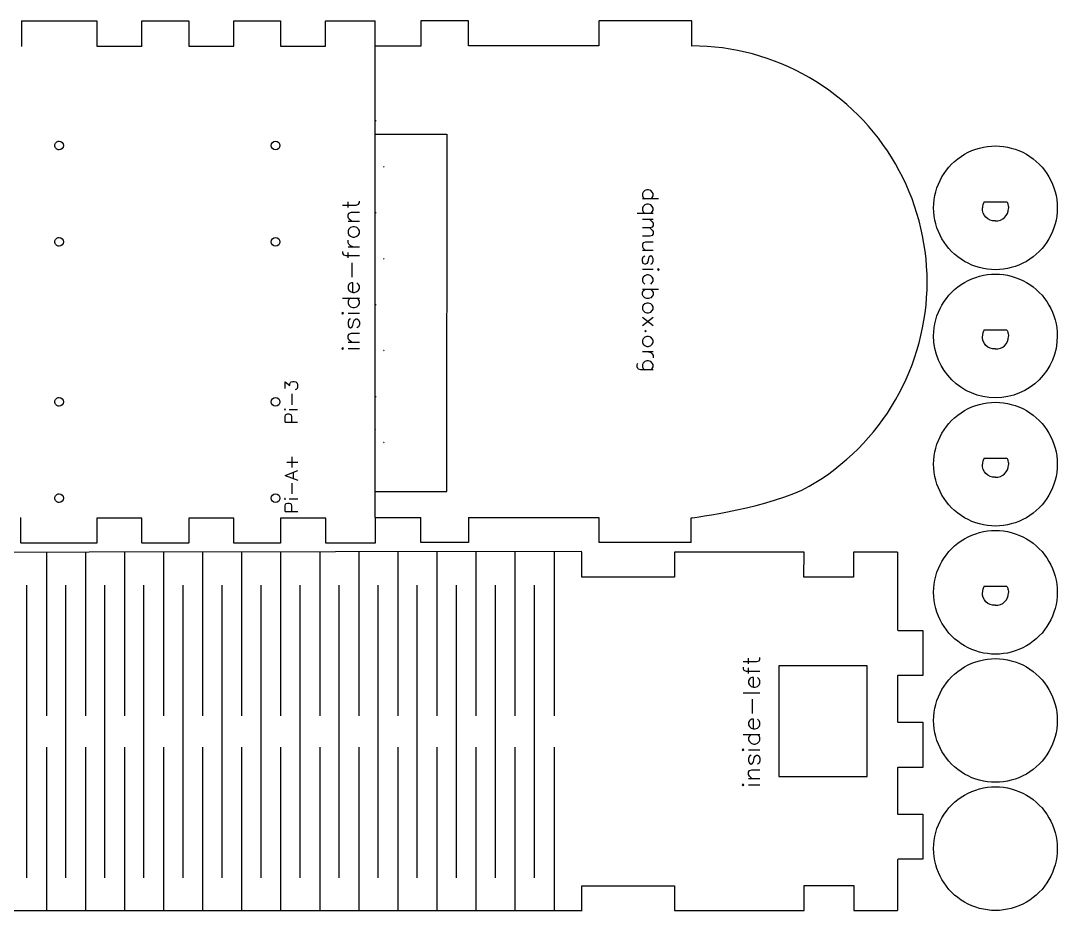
# Model space of a CAD drawing. Extents: x 5 to 365, y 4 to 206.
# Drawn here: x 130.4 to 365, y 4.4 to 206.3 of the extents above; entities that cross this region are included whole.
import ezdxf

# ---------------------------------------------------------------- set-up
doc = ezdxf.new("R2010")
doc.units = 0
doc.layers.add('Your_Design', color=7, linetype='CONTINUOUS')

msp = doc.modelspace()

# ---------------------------------------------------------------- linework, layer by layer
at = {"layer": 'Your_Design', "color": 5}
for points in [[(130.492994, 206.302014), (130.492641, 200.50119), (130.492641, 200.50119)], [(130.492994, 206.302014), (147.593745, 206.302014), (147.593745, 200.587903), (147.596567, 200.602473)], [(157.789058, 200.613998), (157.794985, 206.302014), (157.794995, 206.302014), (168.289065, 206.302014)], [(168.390665, 206.200015), (168.390665, 200.602014), (168.390665, 200.602014), (178.585943, 200.602014), (178.585943, 200.602014), (178.585943, 206.200015)], [(178.687543, 206.302014), (189.08595, 206.302014)], [(189.18755, 206.200015), (189.187903, 200.602014), (189.187903, 200.602014)], [(189.187903, 200.601838), (199.382994, 200.602014), (199.382994, 200.602014), (199.382863, 206.200234)], [(199.484357, 206.302014), (210.586168, 206.302014)], [(210.591001, 113.704261), (210.591001, 206.300384), (210.585992, 206.302148)], [(231.703993, 200.630966), (231.704152, 206.302014), (220.902131, 206.302014), (220.902131, 200.621484), (220.901994, 200.60201)], [(261.238714, 206.228023), (261.238014, 200.631024), (261.238014, 200.631024), (231.704014, 200.631024)], [(282.140413, 206.330023), (261.339614, 206.330023)], [(282.242713, 200.637814), (282.241913, 206.228023)], [(147.587942, 200.601989), (157.786268, 200.602331)], [(220.902015, 200.602024), (210.586015, 200.602024)], [(282.231713, 200.630734), (282.241713, 200.628734)], [(210.751162, 180.630953), (226.751152, 180.630953)], [(226.846114, 180.630954), (226.764114, 99.833956), (226.846114, 99.833956)], [(348.406767, 165.373257), (353.467797, 165.373546)], [(348.407394, 136.372723), (353.468425, 136.373012)], [(210.591993, 93.914969), (210.591989, 113.704264), (210.67401, 113.934998)], [(348.407342, 107.372767), (353.468372, 107.373056)], [(210.669142, 99.833949), (226.669166, 99.833949)], [(130.396005, 88.216017), (130.396005, 93.914965)], [(210.592015, 93.964026), (220.902015, 93.964026)], [(210.592024, 93.914965), (210.592024, 88.216017)], [(220.901994, 88.264016), (220.901994, 93.944433), (220.901994, 93.935014)], [(231.704152, 93.93495), (231.704152, 88.264016), (220.902131, 88.264016)], [(231.704152, 93.93495), (261.238993, 93.935017)], [(261.239014, 93.934956), (261.239114, 88.236026)], [(157.794914, 88.216017), (157.794995, 93.813016), (157.794995, 93.813016), (147.599993, 93.813016), (147.59964, 93.813016)], [(147.599993, 93.813016), (147.59964, 88.216017)], [(178.591799, 88.216017), (178.591993, 93.813016), (178.591993, 93.813016), (168.396994, 93.813016), (168.396641, 93.813016)], [(168.396994, 93.813016), (168.396994, 88.215798)], [(199.388719, 88.216017), (199.388991, 93.813016), (199.388991, 93.813016), (189.192994, 93.813016), (189.192994, 93.813016), (189.193346, 88.216017)], [(282.139913, 88.236026), (282.139913, 93.834266), (282.139913, 93.834266)], [(147.498107, 88.114018), (133.697299, 88.114018), (130.498028, 88.114018)], [(168.294921, 88.114018), (157.896514, 88.114018)], [(189.091806, 88.114018), (178.693399, 88.114018)], [(210.490001, 88.114018), (199.490214, 88.114018)], [(282.140311, 88.236026), (261.339451, 88.236026), (261.238711, 88.236026)], [(257.340612, 86.225017), (90.000614, 85.979018)], [(136.152943, 86.102017), (136.152943, 49.016105)], [(144.992813, 86.102017), (144.992813, 49.016105)], [(153.832648, 86.102017), (153.832648, 49.016105)], [(162.672483, 86.102017), (162.672483, 49.016105)], [(171.512318, 86.102017), (171.512318, 49.016105)], [(180.352153, 86.102017), (180.352153, 49.016105)], [(189.192023, 86.102017), (189.192023, 49.016105)], [(198.031858, 86.102017), (198.031858, 49.016105)], [(206.871693, 86.102017), (206.871693, 49.016105)], [(215.711528, 86.102017), (215.711528, 49.016105)], [(224.551399, 86.102017), (224.551399, 49.016105)], [(233.391223, 86.102017), (233.391223, 49.016105)], [(242.231072, 86.102017), (242.231072, 49.016105)], [(251.070914, 86.102017), (251.070914, 49.016105)], [(257.340619, 86.106021), (257.340629, 86.102141)], [(278.344115, 86.106021), (278.344115, 80.404779), (278.344115, 80.404991), (257.351812, 80.404991)], [(307.669882, 86.106021), (278.344115, 86.10588)], [(318.851121, 86.106023), (318.850768, 80.40263), (318.850768, 80.40263), (318.850701, 80.40263), (307.66095, 80.40263), (307.669875, 86.106023)], [(328.845605, 86.106021), (318.851118, 86.106021)], [(328.845608, 86.106032), (328.845753, 68.489844)], [(131.731085, 12.426315), (131.731085, 78.586386)], [(140.57092, 12.426315), (140.57092, 78.586386)], [(149.410755, 12.426315), (149.410755, 78.586386)], [(158.25059, 12.426315), (158.25059, 78.586386)], [(167.094341, 12.426315), (167.094341, 78.586386)], [(175.934211, 12.426315), (175.934211, 78.586386)], [(184.774046, 12.426315), (184.774046, 78.586386)], [(193.613881, 12.426315), (193.613881, 78.586386)], [(202.453716, 12.426315), (202.453716, 78.586386)], [(211.293587, 12.426315), (211.293587, 78.586386)], [(220.133422, 12.426315), (220.133422, 78.586386)], [(228.973257, 12.426315), (228.973257, 78.586386)], [(237.813102, 12.426315), (237.813102, 78.586386)], [(246.652944, 12.426315), (246.652944, 78.586386)], [(348.407099, 78.372811), (353.46811, 78.3731)], [(328.947311, 68.38835), (334.045609, 68.388029), (334.54461, 68.388029)], [(334.545608, 68.388029), (334.545608, 58.19303), (334.545608, 58.19303), (328.947311, 58.193037)], [(328.845753, 58.091437), (328.845753, 47.69303)], [(328.947311, 47.59143), (334.044607, 47.591077), (334.54461, 47.591031), (334.54461, 37.396032), (334.54461, 37.396032), (328.947311, 37.396152)], [(136.152943, 41.996603), (136.152943, 5.005035)], [(144.992813, 41.996603), (144.992813, 5.005035)], [(153.832648, 41.996603), (153.832648, 5.005035)], [(162.672483, 41.996603), (162.672483, 5.005035)], [(171.512318, 41.996603), (171.512318, 5.005035)], [(180.352153, 41.996603), (180.352153, 5.005035)], [(189.192023, 41.996603), (189.192023, 5.005035)], [(198.031858, 41.996603), (198.031858, 5.005035)], [(206.871693, 41.996603), (206.871693, 5.005035)], [(215.711528, 41.996603), (215.711528, 5.005035)], [(224.551399, 41.996603), (224.551399, 5.005035)], [(233.391223, 41.996603), (233.391223, 5.005035)], [(242.231072, 41.996603), (242.231072, 5.005035)], [(251.070914, 41.996603), (251.070914, 5.005035)], [(328.845753, 37.294552), (328.845753, 26.896145)], [(328.947311, 26.794545), (334.54461, 26.794897), (334.54461, 26.794897), (334.54461, 16.599031), (334.54461, 16.599031), (328.947311, 16.599228)], [(328.845753, 16.497734), (328.840603, 5.005031)], [(257.340118, 10.602419), (278.344115, 10.602419), (278.344115, 5.005017), (278.344115, 5.005017), (307.703686, 5.005017), (307.703675, 10.664106), (307.703675, 10.664106), (318.914607, 10.664017), (318.914607, 10.664017), (318.914254, 5.005017), (318.914265, 5.005017)], [(257.340118, 5.005017), (257.340118, 10.602218)], [(90.000614, 5.005035), (173.723282, 5.005035)], [(173.723282, 5.005035), (257.445912, 5.005035)], [(318.914607, 5.005017), (328.840606, 5.005017)]]:
    msp.add_lwpolyline(points, dxfattribs=at)
for points in [[(139.048056, 177.117879)], [(188.048043, 177.117879)], [(364.994997, 164.000049)], [(139.048056, 155.317892)], [(188.048043, 155.317892)], [(364.995007, 135.000047)], [(139.048056, 119.117883)], [(188.048043, 119.117883)], [(364.99499, 106.000053)], [(139.048056, 97.317899)], [(188.048043, 97.317899)], [(282.140413, 93.833856)], [(312.750366, 92.866792)], [(210.490001, 88.614186)], [(257.340118, 85.603807)], [(278.344115, 85.502806)], [(364.99499, 77.000051)], [(301.941322, 60.336557), (301.941322, 35.347028), (321.930899, 35.347028), (321.930899, 60.337016)], [(364.99502, 48.000049)], [(364.99502, 19.000011)], [(173.723282, 5.402862)], [(257.340118, 5.403219)], [(328.947311, 5.395927)]]:
    msp.add_lwpolyline(points, close=True, dxfattribs=at)
at = {"layer": 'Your_Design', "color": 1}
for points in [[(272.972136, 166.014788), (273.316098, 166.35875), (273.48808, 166.702713), (273.48808, 167.218657), (273.316098, 167.562619), (272.972136, 167.906582), (272.456192, 168.078563), (272.112229, 168.078563), (271.596285, 167.906582), (271.252323, 167.562619), (271.080341, 167.218657), (271.080341, 166.702713), (271.252323, 166.35875), (271.596285, 166.014788)], [(203.21014, 164.625799), (206.293586, 164.625799), (206.837724, 164.807178), (207.019103, 165.169936), (207.019103, 165.532697)], [(204.479795, 164.081661), (204.479795, 165.351315)], [(274.691949, 166.014788), (271.080341, 166.014788)], [(272.972136, 162.747143), (273.316098, 163.091105), (273.48808, 163.435068), (273.48808, 163.951012), (273.316098, 164.294975), (272.972136, 164.638937), (272.456192, 164.810919), (272.112229, 164.810919), (271.596285, 164.638937), (271.252323, 164.294975), (271.080341, 163.951012), (271.080341, 163.435068), (271.252323, 163.091105), (271.596285, 162.747143)], [(205.205311, 160.998207), (204.661174, 161.542347), (204.479795, 161.905105), (204.479795, 162.449243), (204.661174, 162.812004), (205.205311, 162.993383), (207.019103, 162.993383)], [(273.48808, 162.747143), (269.876472, 162.747143)], [(204.479795, 160.998207), (207.019103, 160.998207)], [(273.48808, 161.371292), (271.080341, 161.371292)], [(272.800154, 161.371292), (273.316098, 160.855348), (273.48808, 160.511386), (273.48808, 159.995442), (273.316098, 159.651479), (272.800154, 159.479498), (271.080341, 159.479498)], [(272.800154, 159.479498), (273.316098, 158.963554), (273.48808, 158.619591), (273.48808, 158.103648), (273.316098, 157.759685), (272.800154, 157.587704), (271.080341, 157.587704)], [(205.56807, 155.194064), (205.023932, 155.375444), (204.661174, 155.738202), (204.479795, 156.10096), (204.479795, 156.645101)], [(204.479795, 155.194064), (207.019103, 155.194064)], [(273.48808, 156.211853), (271.768266, 156.211853), (271.252323, 156.039872), (271.080341, 155.695909), (271.080341, 155.179965), (271.252323, 154.836003), (271.768266, 154.320059)], [(203.21014, 154.105789), (203.21014, 153.743028), (203.391519, 153.38027), (203.935657, 153.198891), (207.019103, 153.198891)], [(204.479795, 152.654753), (204.479795, 153.924407)], [(273.48808, 154.320059), (271.080341, 154.320059)], [(272.972136, 151.224395), (273.316098, 151.396377), (273.48808, 151.91232), (273.48808, 152.428264), (273.316098, 152.944208), (272.972136, 153.11619), (272.628173, 152.944208), (272.456192, 152.600246), (272.28421, 151.740339), (272.112229, 151.396377), (271.768266, 151.224395), (271.596285, 151.224395), (271.252323, 151.396377), (271.080341, 151.91232), (271.080341, 152.428264), (271.252323, 152.944208), (271.596285, 153.11619)], [(205.38669, 148.301645), (205.38669, 151.566475)], [(273.48808, 150.020526), (271.080341, 150.020526)], [(272.972136, 146.752881), (273.316098, 147.096844), (273.48808, 147.440806), (273.48808, 147.95675), (273.316098, 148.300713), (272.972136, 148.644676), (272.456192, 148.816657), (272.112229, 148.816657), (271.596285, 148.644676), (271.252323, 148.300713), (271.080341, 147.95675), (271.080341, 147.440806), (271.252323, 147.096844), (271.596285, 146.752881)], [(205.56807, 144.855432), (205.56807, 147.031988), (205.205311, 147.031988), (204.842553, 146.850608), (204.661174, 146.669226), (204.479795, 146.306468), (204.479795, 145.76233), (204.661174, 145.399572), (205.023932, 145.036811), (205.56807, 144.855432), (205.930828, 144.855432), (206.474965, 145.036811), (206.837724, 145.399572), (207.019103, 145.76233), (207.019103, 146.306468), (206.837724, 146.669226), (206.474965, 147.031988)], [(274.691949, 145.549012), (271.080341, 145.549012)], [(272.972136, 145.549012), (273.316098, 145.205049), (273.48808, 144.861087), (273.48808, 144.345143), (273.316098, 144.00118), (272.972136, 143.657218), (272.456192, 143.485236), (272.112229, 143.485236), (271.596285, 143.657218), (271.252323, 144.00118), (271.080341, 144.345143), (271.080341, 144.861087), (271.252323, 145.205049), (271.596285, 145.549012)], [(203.21014, 143.585778), (207.019103, 143.585778)], [(205.023932, 143.585778), (204.661174, 143.223016), (204.479795, 142.860258), (204.479795, 142.31612), (204.661174, 141.953362), (205.023932, 141.590601), (205.56807, 141.409222), (205.930828, 141.409222), (206.474965, 141.590601), (206.837724, 141.953362), (207.019103, 142.31612), (207.019103, 142.860258), (206.837724, 143.223016), (206.474965, 143.585778)], [(204.479795, 140.139565), (207.019103, 140.139565)], [(205.023932, 138.869911), (204.661174, 138.688531), (204.479795, 138.144391), (204.479795, 137.600253), (204.661174, 137.056116), (205.023932, 136.874734), (205.38669, 137.056116), (205.56807, 137.418874), (205.749449, 138.32577), (205.930828, 138.688531), (206.293586, 138.869911), (206.474965, 138.869911), (206.837724, 138.688531), (207.019103, 138.144391), (207.019103, 137.600253), (206.837724, 137.056116), (206.474965, 136.874734)], [(273.48808, 139.185704), (271.080341, 137.293909)], [(273.48808, 137.293909), (271.080341, 139.185704)], [(205.205311, 133.609903), (204.661174, 134.154043), (204.479795, 134.516802), (204.479795, 135.060939), (204.661174, 135.423701), (205.205311, 135.60508), (207.019103, 135.60508)], [(204.479795, 133.609903), (207.019103, 133.609903)], [(204.479795, 132.158867), (207.019103, 132.158867)], [(273.48808, 131.446545), (271.080341, 131.446545)], [(272.456192, 131.446545), (272.972136, 131.274563), (273.316098, 130.930601), (273.48808, 130.586638), (273.48808, 130.070694)], [(272.972136, 127.318993), (273.316098, 127.662956), (273.48808, 128.006919), (273.48808, 128.522863), (273.316098, 128.866825), (272.972136, 129.210788), (272.456192, 129.382769), (272.112229, 129.382769), (271.596285, 129.210788), (271.252323, 128.866825), (271.080341, 128.522863), (271.080341, 128.006919), (271.252323, 127.662956), (271.596285, 127.318993)], [(273.48808, 127.318993), (270.736379, 127.318993), (270.220435, 127.490975), (270.048453, 127.662956), (269.876472, 128.006919), (269.876472, 128.522863), (270.048453, 128.866825)], [(190.190967, 123.100558), (190.190967, 124.594212), (191.277487, 123.779493), (191.277487, 124.186853), (191.413272, 124.458428), (191.549091, 124.594212), (191.956549, 124.73), (192.228188, 124.73), (192.635611, 124.594212), (192.90725, 124.32264), (193.04307, 123.915281), (193.04307, 123.507921), (192.90725, 123.100558), (192.771431, 122.964774), (192.499792, 122.828986)], [(191.82073, 119.434322), (191.82073, 121.878479)], [(190.190967, 115.496507), (190.190967, 116.718586), (190.326751, 117.125949), (190.462571, 117.261733), (190.73421, 117.397521), (191.141668, 117.397521), (191.413272, 117.261733), (191.549091, 117.125949), (191.68491, 116.718586), (191.68491, 115.496507)], [(191.141668, 118.348028), (193.04307, 118.348028)], [(190.190967, 115.496507), (193.04307, 115.496507)], [(190.598955, 106.453299), (193.046245, 106.453299)], [(191.8226, 105.229594), (191.8226, 107.677004)], [(190.191073, 103.462022), (193.046245, 104.54976)], [(190.191073, 103.462022), (193.046245, 102.374285)], [(192.094521, 102.782188), (192.094521, 104.141857)], [(191.8226, 99.247041), (191.8226, 101.694451)], [(190.191073, 95.303994), (190.191073, 96.527699), (190.327034, 96.935598), (190.462994, 97.071566), (190.734915, 97.207534), (191.142797, 97.207534), (191.414718, 97.071566), (191.550679, 96.935598), (191.686639, 96.527699), (191.686639, 95.303994)], [(191.142797, 98.159303), (193.046245, 98.159303)], [(190.191073, 95.303994), (193.046245, 95.303994)], [(293.858277, 61.34778), (296.941723, 61.34778), (297.48586, 61.529159), (297.667239, 61.891918), (297.667239, 62.254676)], [(295.127931, 60.803643), (295.127931, 62.073297)], [(293.858277, 60.078126), (293.858277, 59.715367), (294.039656, 59.352609), (294.583793, 59.17123), (297.667239, 59.17123)], [(295.127931, 58.627092), (295.127931, 59.896747)], [(296.216206, 55.543646), (296.216206, 57.720197), (295.853448, 57.720197), (295.490689, 57.538817), (295.30931, 57.357438), (295.127931, 56.99468), (295.127931, 56.450542), (295.30931, 56.087784), (295.672069, 55.725026), (296.216206, 55.543646), (296.578964, 55.543646), (297.123102, 55.725026), (297.48586, 56.087784), (297.667239, 56.450542), (297.667239, 56.99468), (297.48586, 57.357438), (297.123102, 57.720197)], [(293.858277, 54.273992), (297.667239, 54.273992)], [(296.034827, 49.558134), (296.034827, 52.822959)], [(296.216206, 46.111929), (296.216206, 48.28848), (295.853448, 48.28848), (295.490689, 48.1071), (295.30931, 47.925721), (295.127931, 47.562963), (295.127931, 47.018825), (295.30931, 46.656067), (295.672069, 46.293309), (296.216206, 46.111929), (296.578964, 46.111929), (297.123102, 46.293309), (297.48586, 46.656067), (297.667239, 47.018825), (297.667239, 47.562963), (297.48586, 47.925721), (297.123102, 48.28848)], [(293.858277, 44.842275), (297.667239, 44.842275)], [(295.672069, 44.842275), (295.30931, 44.479517), (295.127931, 44.116759), (295.127931, 43.572621), (295.30931, 43.209863), (295.672069, 42.847104), (296.216206, 42.665725), (296.578964, 42.665725), (297.123102, 42.847104), (297.48586, 43.209863), (297.667239, 43.572621), (297.667239, 44.116759), (297.48586, 44.479517), (297.123102, 44.842275)], [(295.127931, 41.396071), (297.667239, 41.396071)], [(295.672069, 40.126417), (295.30931, 39.945038), (295.127931, 39.4009), (295.127931, 38.856762), (295.30931, 38.312625), (295.672069, 38.131246), (296.034827, 38.312625), (296.216206, 38.675383), (296.397585, 39.582279), (296.578964, 39.945038), (296.941723, 40.126417), (297.123102, 40.126417), (297.48586, 39.945038), (297.667239, 39.4009), (297.667239, 38.856762), (297.48586, 38.312625), (297.123102, 38.131246)], [(295.853448, 34.866421), (295.30931, 35.410558), (295.127931, 35.773317), (295.127931, 36.317454), (295.30931, 36.680212), (295.853448, 36.861592), (297.667239, 36.861592)], [(295.127931, 34.866421), (297.667239, 34.866421)], [(295.127931, 33.415387), (297.667239, 33.415387)]]:
    msp.add_lwpolyline(points, dxfattribs=at)
for points in [[(204.479795, 158.277516), (204.661174, 157.914758), (205.023932, 157.551997), (205.56807, 157.370617), (205.930828, 157.370617), (206.474965, 157.551997), (206.837724, 157.914758), (207.019103, 158.277516), (207.019103, 158.821654), (206.837724, 159.184412), (206.474965, 159.547173), (205.930828, 159.728552), (205.56807, 159.728552), (205.023932, 159.547173), (204.661174, 159.184412), (204.479795, 158.821654)], [(274.691949, 150.192507), (274.519967, 150.020526), (274.691949, 149.848545), (274.86393, 150.020526)], [(273.48808, 141.593442), (273.316098, 141.937405), (272.972136, 142.281367), (272.456192, 142.453348), (272.112229, 142.453348), (271.596285, 142.281367), (271.252323, 141.937405), (271.080341, 141.593442), (271.080341, 141.077498), (271.252323, 140.733535), (271.596285, 140.389573), (272.112229, 140.217591), (272.456192, 140.217591), (272.972136, 140.389573), (273.316098, 140.733535), (273.48808, 141.077498)], [(203.21014, 139.958186), (203.391519, 140.139565), (203.21014, 140.320944), (203.028761, 140.139565)], [(271.940248, 136.09004), (271.768266, 136.262021), (271.596285, 136.09004), (271.768266, 135.918059)], [(273.48808, 134.026264), (273.316098, 134.370227), (272.972136, 134.71419), (272.456192, 134.886171), (272.112229, 134.886171), (271.596285, 134.71419), (271.252323, 134.370227), (271.080341, 134.026264), (271.080341, 133.51032), (271.252323, 133.166358), (271.596285, 132.822395), (272.112229, 132.650414), (272.456192, 132.650414), (272.972136, 132.822395), (273.316098, 133.166358), (273.48808, 133.51032)], [(203.21014, 131.977488), (203.391519, 132.158867), (203.21014, 132.340246), (203.028761, 132.158867)], [(190.190967, 118.21224), (190.326751, 118.348028), (190.190967, 118.483815), (190.055148, 118.348028)], [(190.191073, 98.023336), (190.327034, 98.159303), (190.191073, 98.295271), (190.055112, 98.159303)], [(293.858277, 41.214692), (294.039656, 41.396071), (293.858277, 41.57745), (293.676898, 41.396071)], [(293.858277, 33.234008), (294.039656, 33.415387), (293.858277, 33.596766), (293.676898, 33.415387)]]:
    msp.add_lwpolyline(points, close=True, dxfattribs=at)
at = {"layer": 'Your_Design', "color": 5}
for points in [[(168.289065, 206.302014), (168.344063, 206.302014), (168.390665, 206.259014), (168.390665, 206.200456)], [(178.585943, 206.200015), (178.585943, 206.254713), (178.628947, 206.302014), (178.687543, 206.302014)], [(189.08595, 206.302014), (189.140948, 206.302014), (189.18755, 206.259014), (189.18755, 206.200456)], [(199.382863, 206.200234), (199.382863, 206.254932), (199.425867, 206.301792), (199.484357, 206.301792)], [(261.339614, 206.330023), (261.284614, 206.330023), (261.238714, 206.286623), (261.238714, 206.228023)], [(282.241913, 206.228023), (282.241913, 206.282723), (282.198913, 206.330023), (282.140413, 206.330023)], [(157.786268, 200.602331), (157.786268, 200.602331), (157.78909, 200.655022), (157.78909, 200.596475)], [(308.839612, 193.478384), (300.722413, 198.165884), (291.602813, 200.630734), (282.231713, 200.630734)], [(328.386512, 173.931514), (323.699012, 182.048704), (316.956812, 188.790884), (308.839612, 193.478384)], [(210.744115, 183.622914), (210.744115, 183.677614), (210.787115, 183.724484), (210.845715, 183.724484)], [(138.052905, 178.112999), (138.052905, 178.376926), (138.157752, 178.630044), (138.34438, 178.816667)], [(138.34438, 178.816667), (138.531008, 179.003289), (138.784128, 179.108129), (139.048056, 179.108121)], [(139.048056, 179.108121), (139.597645, 179.108118), (140.043172, 178.662587), (140.043172, 178.112999)], [(187.052927, 178.112999), (187.052927, 178.662587), (187.498454, 179.108118), (188.048043, 179.108121)], [(188.048043, 179.108121), (188.597631, 179.108118), (189.043159, 178.662587), (189.043158, 178.112999)], [(344.002498, 176.120074), (348.332566, 178.62004), (353.667429, 178.62004), (357.997497, 176.120074)], [(138.344381, 177.409333), (138.157753, 177.595954), (138.052906, 177.849071), (138.052905, 178.112999)], [(139.048056, 177.117879), (138.784129, 177.117872), (138.531009, 177.222711), (138.344381, 177.409333)], [(140.043172, 178.112999), (140.04317, 177.563411), (139.597643, 177.117883), (139.048056, 177.117879)], [(188.048043, 177.117879), (187.498456, 177.117883), (187.052929, 177.563411), (187.052927, 178.112999)], [(189.043158, 178.112999), (189.043157, 177.563411), (188.59763, 177.117883), (188.048043, 177.117879)], [(337.004998, 164.000049), (337.004998, 168.999981), (339.67243, 173.620109), (344.002498, 176.120074)], [(357.997497, 176.120074), (362.327565, 173.620109), (364.994997, 168.999981), (364.994997, 164.000049)], [(335.538812, 147.232295), (335.538812, 156.607295), (333.070112, 165.814324), (328.386512, 173.931514)], [(348.46217, 165.360804), (348.23104, 165.013648), (348.049348, 164.407582), (348.056348, 164.007113)], [(353.464864, 165.373478), (353.568943, 165.3684), (353.677963, 165.212937), (353.767912, 164.94133)], [(353.767912, 164.94133), (353.85786, 164.669723), (353.92136, 164.304251), (353.944424, 163.92541)], [(210.744115, 162.826044), (210.744115, 162.880744), (210.787115, 162.927604), (210.845715, 162.927604)], [(344.002498, 151.880025), (339.67243, 154.37999), (337.004998, 159.000118), (337.004998, 164.000049)], [(350.911042, 161.061097), (349.288612, 160.966557), (348.010623, 162.279312), (348.055771, 163.99404)], [(350.909738, 161.060931), (352.626997, 160.961619), (353.984591, 162.219191), (353.942509, 163.870261)], [(364.994997, 164.000049), (364.994997, 159.000118), (362.327565, 154.37999), (357.997497, 151.880025)], [(138.344381, 157.016684), (138.531009, 157.203306), (138.784129, 157.308145), (139.048056, 157.308137)], [(139.048056, 157.308137), (139.597643, 157.308134), (140.04317, 156.862605), (140.043172, 156.313018)], [(187.052927, 156.313018), (187.052929, 156.862605), (187.498456, 157.308134), (188.048043, 157.308137)], [(188.048043, 157.308137), (188.59763, 157.308134), (189.043157, 156.862605), (189.043158, 156.313018)], [(138.344378, 155.609348), (138.157751, 155.795971), (138.052904, 156.04909), (138.052905, 156.313018)], [(138.052905, 156.313018), (138.052906, 156.576945), (138.157753, 156.830062), (138.344381, 157.016684)], [(139.048056, 155.317892), (138.784128, 155.317884), (138.531006, 155.422724), (138.344378, 155.609348)], [(140.043172, 156.313018), (140.043174, 155.763428), (139.597646, 155.317896), (139.048056, 155.317892)], [(188.048043, 155.317892), (187.498453, 155.317896), (187.052925, 155.763428), (187.052927, 156.313018)], [(189.043158, 156.313018), (189.043161, 155.763428), (188.597633, 155.317896), (188.048043, 155.317892)], [(357.997497, 151.880025), (353.667429, 149.380059), (348.332566, 149.380059), (344.002498, 151.880025)], [(344.002509, 147.120072), (348.332576, 149.620038), (353.66744, 149.620038), (357.997508, 147.120072)], [(328.386512, 120.533076), (333.074012, 128.650265), (335.539112, 137.861205), (335.539112, 147.232295)], [(337.005009, 135.000047), (337.005009, 139.999979), (339.672441, 144.620107), (344.002509, 147.120072)], [(357.997508, 147.120072), (362.327576, 144.620107), (364.995007, 139.999979), (364.995007, 135.000047)], [(210.744115, 142.029175), (210.744115, 142.083875), (210.787115, 142.130735), (210.845715, 142.130735)], [(348.462798, 136.360269), (348.231668, 136.013113), (348.049976, 135.407048), (348.056976, 135.006578)], [(353.465492, 136.372943), (353.569571, 136.367866), (353.678591, 136.212402), (353.76854, 135.940796)], [(351.000008, 121.005049), (343.270784, 121.005049), (337.005009, 127.270823), (337.005009, 135.000047)], [(350.91167, 132.060562), (349.28924, 131.966023), (348.011251, 133.278777), (348.056399, 134.993505)], [(350.910366, 132.060396), (352.627625, 131.961085), (353.985219, 133.218656), (353.943137, 134.869726)], [(364.995007, 135.000047), (364.995007, 127.270823), (358.729232, 121.005049), (351.000008, 121.005049)], [(353.76854, 135.940796), (353.858488, 135.669189), (353.921988, 135.303716), (353.945052, 134.924876)], [(138.344378, 119.409338), (138.15775, 119.595962), (138.052904, 119.84908), (138.052905, 120.113009)], [(138.052905, 120.113009), (138.052906, 120.376936), (138.157753, 120.630053), (138.344381, 120.816675)], [(138.344381, 120.816675), (138.531009, 121.003296), (138.784129, 121.108135), (139.048056, 121.108128)], [(139.048056, 121.108128), (139.597643, 121.108124), (140.04317, 120.662596), (140.043172, 120.113009)], [(140.043172, 120.113009), (140.043174, 119.563419), (139.597646, 119.117886), (139.048056, 119.117883)], [(188.048043, 119.117883), (187.498453, 119.117886), (187.052925, 119.563419), (187.052927, 120.113009)], [(187.052927, 120.113009), (187.052929, 120.662596), (187.498456, 121.108124), (188.048043, 121.108128)], [(188.048043, 121.108128), (188.59763, 121.108124), (189.043157, 120.662596), (189.043158, 120.113009)], [(189.043158, 120.113009), (189.043161, 119.563419), (188.597633, 119.117886), (188.048043, 119.117883)], [(210.744115, 121.232296), (210.744115, 121.286996), (210.787115, 121.333856), (210.845715, 121.333856)], [(308.839612, 100.986206), (316.956812, 105.673706), (323.699012, 112.415886), (328.386512, 120.533076)], [(344.002491, 118.120077), (348.332559, 120.620043), (353.667422, 120.620043), (357.99749, 118.120077)], [(139.048056, 119.117883), (138.784128, 119.117875), (138.531006, 119.222715), (138.344378, 119.409338)], [(337.004991, 106.000053), (337.004991, 110.999984), (339.672423, 115.620112), (344.002491, 118.120077)], [(357.99749, 118.120077), (362.327558, 115.620112), (364.99499, 110.999984), (364.99499, 106.000053)], [(212.591498, 110.813405), (212.591498, 110.868107), (212.54853, 110.91497), (212.489898, 110.91497)], [(344.002491, 93.880028), (339.672423, 96.379994), (337.004991, 101.000121), (337.004991, 106.000053)], [(350.911617, 103.060606), (349.289187, 102.966066), (348.011198, 104.278821), (348.056346, 105.993549)], [(348.462745, 107.360313), (348.231615, 107.013157), (348.049923, 106.407092), (348.056923, 106.006622)], [(350.910313, 103.06044), (352.627572, 102.961128), (353.985166, 104.2187), (353.943084, 105.86977)], [(353.465439, 107.372987), (353.569518, 107.367909), (353.678538, 107.212446), (353.768487, 106.940839)], [(353.768487, 106.940839), (353.858435, 106.669233), (353.921935, 106.30376), (353.944999, 105.92492)], [(364.99499, 106.000053), (364.99499, 101.000121), (362.327558, 96.379994), (357.99749, 93.880028)], [(282.140413, 93.833856), (282.140413, 93.833856), (300.722413, 96.302606), (308.839612, 100.986206)], [(138.052905, 98.313021), (138.052904, 98.57695), (138.157751, 98.830068), (138.344378, 99.016692)], [(138.344378, 99.016692), (138.531006, 99.203315), (138.784128, 99.308155), (139.048056, 99.308147)], [(139.048056, 99.308147), (139.597646, 99.308144), (140.043174, 98.862611), (140.043172, 98.313021)], [(187.052927, 98.313021), (187.052925, 98.862611), (187.498453, 99.308144), (188.048043, 99.308147)], [(188.048043, 99.308147), (188.597633, 99.308144), (189.043161, 98.862611), (189.043158, 98.313021)], [(138.34438, 97.609353), (138.157752, 97.795976), (138.052905, 98.049093), (138.052905, 98.313021)], [(139.048056, 97.317899), (138.784128, 97.317891), (138.531008, 97.422731), (138.34438, 97.609353)], [(140.043172, 98.313021), (140.043172, 97.763433), (139.597645, 97.317902), (139.048056, 97.317899)], [(188.048043, 97.317899), (187.498454, 97.317902), (187.052927, 97.763433), (187.052927, 98.313021)], [(189.043158, 98.313021), (189.043159, 97.763433), (188.597631, 97.317902), (188.048043, 97.317899)], [(357.99749, 93.880028), (353.667422, 91.380062), (348.332559, 91.380062), (344.002491, 93.880028)], [(344.002491, 89.120075), (348.332559, 91.620041), (353.667422, 91.620041), (357.99749, 89.120075)], [(130.498028, 88.114018), (130.498028, 88.114018), (130.396005, 88.157456), (130.396005, 88.216017)], [(147.59964, 88.216017), (147.599636, 88.161319), (147.556636, 88.114018), (147.498146, 88.114018)], [(157.896514, 88.114018), (157.841516, 88.114018), (157.794914, 88.157018), (157.794914, 88.215579)], [(168.396994, 88.215798), (168.396994, 88.1611), (168.353518, 88.114237), (168.294921, 88.114237)], [(178.693399, 88.114018), (178.638401, 88.114018), (178.591799, 88.157018), (178.591799, 88.215579)], [(189.193346, 88.216017), (189.19335, 88.161319), (189.150343, 88.114018), (189.091746, 88.114018)], [(199.490214, 88.114018), (199.435216, 88.114018), (199.388719, 88.157018), (199.388719, 88.215579)], [(210.592024, 88.216017), (210.592024, 88.161216), (210.549021, 88.114018), (210.490001, 88.114018)], [(337.004991, 77.000051), (337.004991, 81.999982), (339.672423, 86.62011), (344.002491, 89.120075)], [(357.99749, 89.120075), (362.327558, 86.62011), (364.99499, 81.999982), (364.99499, 77.000051)], [(257.352119, 80.404991), (257.348274, 82.305334), (257.340619, 86.106021), (257.340619, 86.106021)], [(278.344115, 80.404779), (278.344115, 80.404779), (278.285557, 80.404779), (278.344115, 80.404779)], [(348.462502, 78.360357), (348.231374, 78.013201), (348.049683, 77.407136), (348.056682, 77.006666)], [(353.465177, 78.373031), (353.569255, 78.367953), (353.678275, 78.21249), (353.768223, 77.940883)], [(353.768223, 77.940883), (353.858172, 77.669276), (353.921671, 77.303804), (353.944735, 76.924964)], [(344.002491, 64.880026), (339.672423, 67.379992), (337.004991, 72.000119), (337.004991, 77.000051)], [(350.911365, 74.06065), (349.288941, 73.96611), (348.010957, 75.278865), (348.056106, 76.993593)], [(350.910061, 74.060484), (352.627314, 73.961172), (353.984902, 75.218744), (353.94282, 76.869814)], [(364.99499, 77.000051), (364.99499, 72.000119), (362.327558, 67.379992), (357.99749, 64.880026)], [(328.845753, 68.489844), (328.845753, 68.434846), (328.888753, 68.38835), (328.947311, 68.38835)], [(357.99749, 64.880026), (353.667422, 62.38006), (348.332559, 62.38006), (344.002491, 64.880026)], [(344.002522, 60.120074), (348.332589, 62.620039), (353.667453, 62.620039), (357.997521, 60.120074)], [(337.005022, 48.000049), (337.005022, 52.99998), (339.672454, 57.620108), (344.002522, 60.120074)], [(357.997521, 60.120074), (362.327589, 57.620108), (364.99502, 52.99998), (364.99502, 48.000049)], [(328.947311, 58.193037), (328.892613, 58.193037), (328.845753, 58.150033), (328.845753, 58.091437)], [(328.845753, 47.69303), (328.845753, 47.638032), (328.888753, 47.59143), (328.947311, 47.59143)], [(344.002522, 35.880024), (339.672454, 38.37999), (337.005022, 43.000117), (337.005022, 48.000049)], [(364.99502, 48.000049), (364.99502, 43.000117), (362.327589, 38.37999), (357.997521, 35.880024)], [(328.947311, 37.396152), (328.892613, 37.396152), (328.845753, 37.353148), (328.845753, 37.294552)], [(357.997521, 35.880024), (353.667453, 33.380058), (348.332589, 33.380058), (344.002522, 35.880024)], [(344.002522, 31.120036), (348.332589, 33.620002), (353.667453, 33.620002), (357.997521, 31.120036)], [(337.005022, 19.000011), (337.005022, 23.999943), (339.672454, 28.62007), (344.002522, 31.120036)], [(357.997521, 31.120036), (362.327589, 28.62007), (364.99502, 23.999943), (364.99502, 19.000011)], [(328.845753, 26.896145), (328.845753, 26.841147), (328.888753, 26.794545), (328.947311, 26.794545)], [(344.002522, 6.879987), (339.672454, 9.379952), (337.005022, 14.00008), (337.005022, 19.000011)], [(364.99502, 19.000011), (364.99502, 14.00008), (362.327589, 9.379952), (357.997521, 6.879987)], [(328.947311, 16.599228), (328.892613, 16.599232), (328.845753, 16.556228), (328.845753, 16.497734)], [(257.340118, 10.602218), (257.340118, 10.602218), (257.398686, 10.602218), (257.340118, 10.602218)], [(278.344115, 10.602419), (278.344115, 10.602419), (278.345526, 10.601007), (278.344115, 10.602419)], [(357.997521, 6.879987), (353.667453, 4.380021), (348.332589, 4.380021), (344.002522, 6.879987)]]:
    msp.add_open_spline(points, degree=3, dxfattribs=at)
at = {"layer": 'Your_Design', "color": 1}
for points in [[(212.591498, 173.204029), (212.591498, 173.258723), (212.54853, 173.305597), (212.489898, 173.305597)], [(212.591498, 152.407158), (212.591498, 152.46186), (212.54853, 152.508716), (212.489898, 152.508716)], [(212.591498, 131.610276), (212.591498, 131.664978), (212.54853, 131.711845), (212.489898, 131.711845)]]:
    msp.add_open_spline(points, degree=3, dxfattribs=at)

doc.saveas('drawing.dxf')
